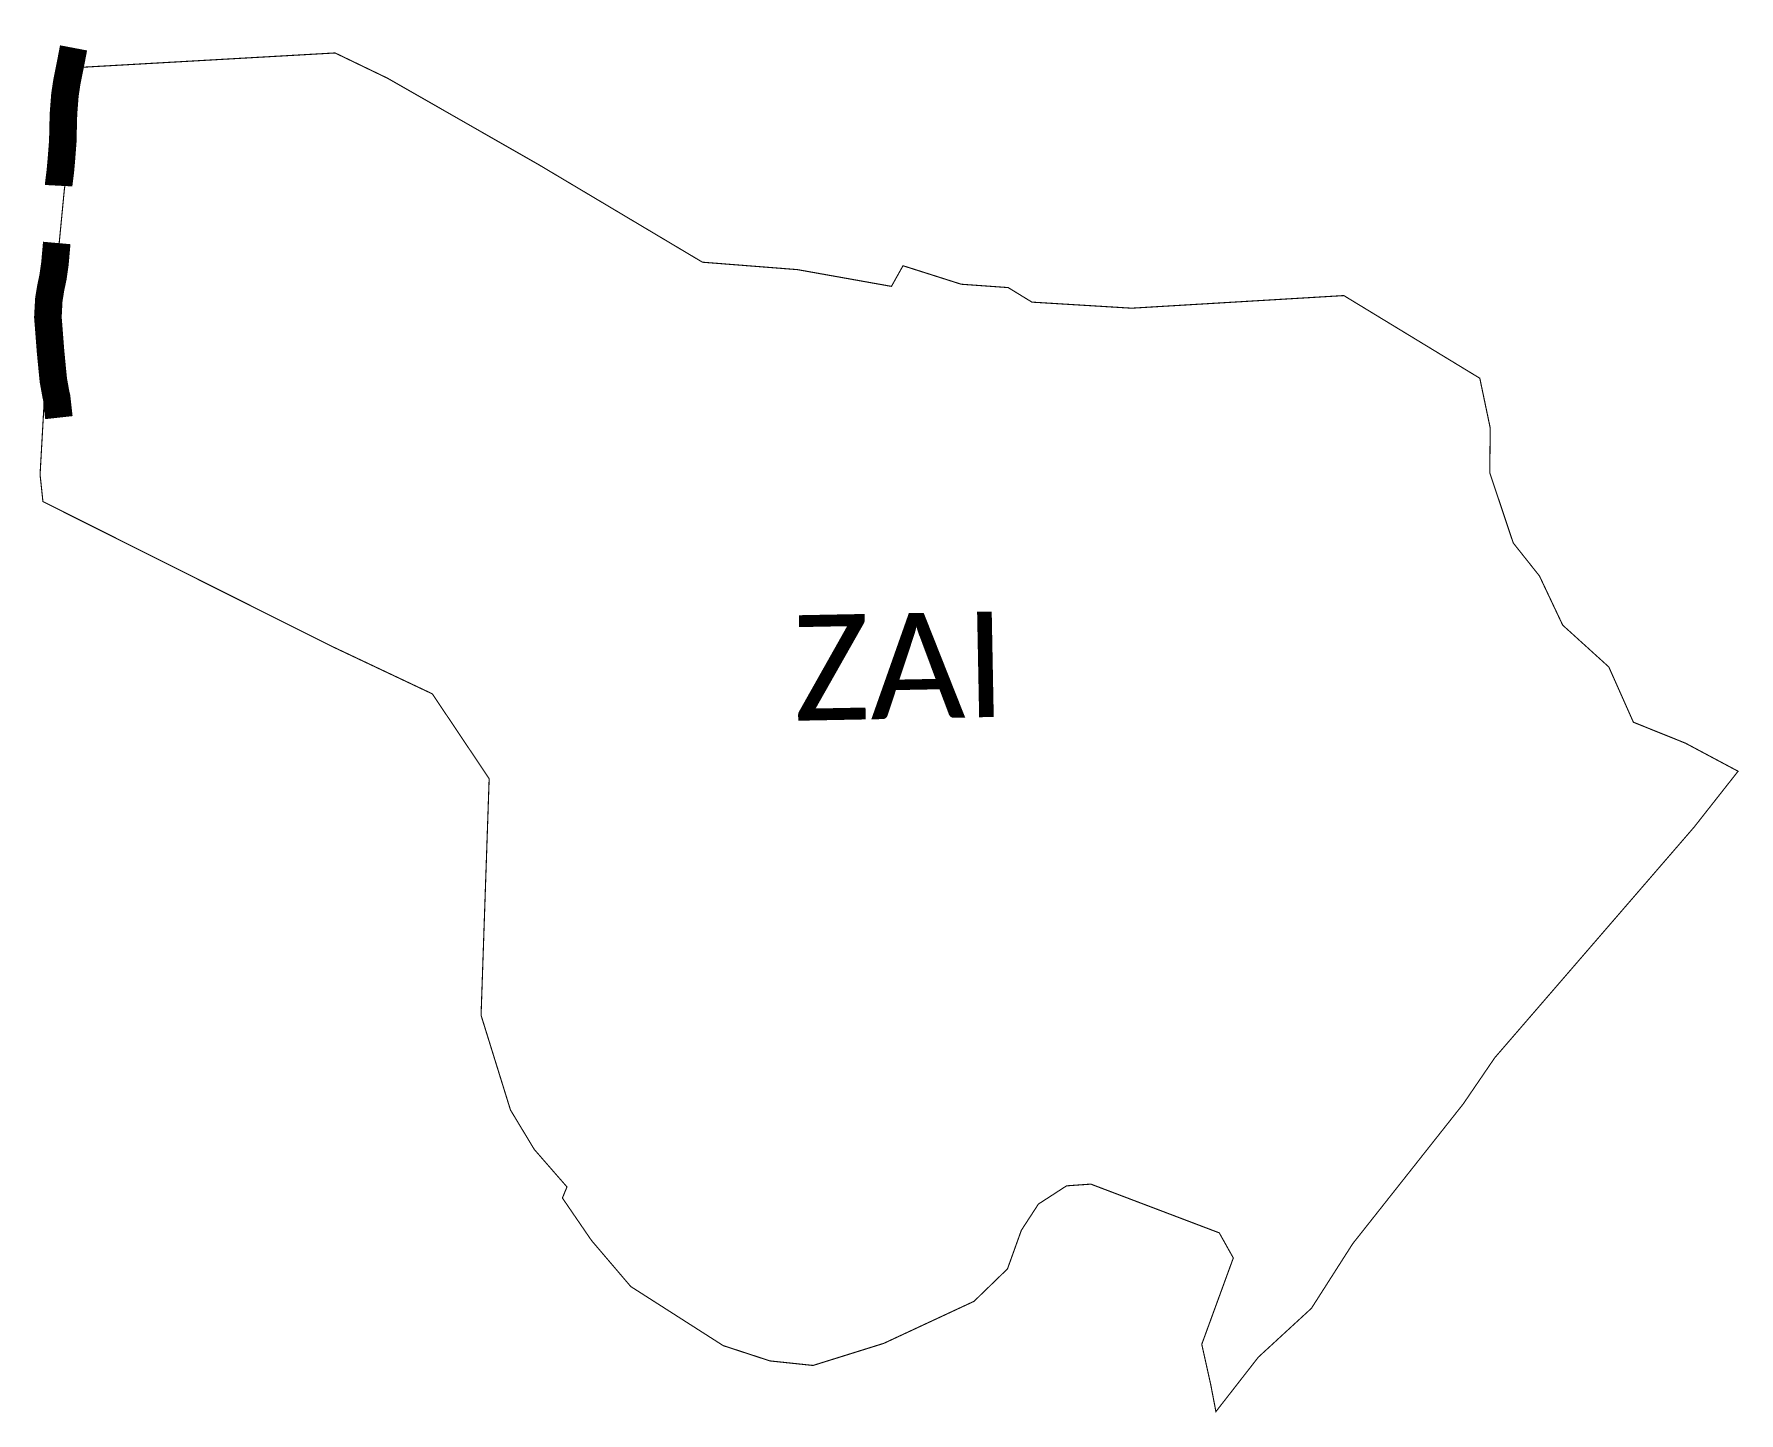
# Model space of a CAD drawing. Header units: metres. Extents: x 263440 to 266535, y 2225572 to 2228076.
import ezdxf

# ---------------------------------------------------------------- set-up
doc = ezdxf.new("R2010")
doc.units = ezdxf.units.M
doc.layers.add('ARTIFICIALLY PROTECTED', color=4, linetype='Continuous')
doc.layers.add('VILLAGE NAME', color=250, linetype='Continuous')
doc.styles.get("Standard").update_dxf_attribs({"font": 'simplex.shx'})

msp = doc.modelspace()

# ---------------------------------------------------------------- linework, layer by layer
at = {"color": 3, "const_width": 2, "flags": 128}
msp.add_lwpolyline([(263523.4, 2228015.1), (263494.5, 2227791.5), (263458.6, 2227418.1), (263450.6, 2227275.8), (263455.8, 2227226.8), (263978, 2226965.1), (264162.9, 2226877.7), (264266.1, 2226723.7), (264251.4, 2226294.1), (264304.8, 2226122.2), (264348.1, 2226050.5), (264407.4, 2225982.5), (264399.1, 2225962.4), (264452, 2225885.2), (264523.2, 2225801.7), (264691.1, 2225694.4), (264776.1, 2225666.6), (264854.3, 2225658.4), (264982.7, 2225698.5), (265146.5, 2225774.8), (265207.3, 2225833.7), (265232.5, 2225903.8), (265263.5, 2225951.4), (265314.6, 2225984.5), (265358.7, 2225987.6), (265591.9, 2225899.1), (265617.4, 2225853.5), (265560.1, 2225696.8), (265576.3, 2225624), (265585.8, 2225574.6), (265662.9, 2225673.5), (265759.3, 2225762.2), (265834.2, 2225879.4), (266035, 2226133.3), (266092.1, 2226217), (266454.2, 2226635.8), (266534, 2226737.2), (266438.4, 2226788.2), (266343.9, 2226826.2), (266299.3, 2226926.5), (266215.5, 2227002.5), (266173.4, 2227091.6), (266125.7, 2227151.7), (266083, 2227279.3), (266084, 2227360), (266065, 2227450.7), (265818.1, 2227600.8), (265432.7, 2227577.9), (265251.7, 2227588.9), (265208.6, 2227615.3), (265123.3, 2227621.4), (265017.6, 2227655), (264996.6, 2227617.5), (264826.1, 2227647.9), (264653.4, 2227661.4), (264357.4, 2227837.7), (264081.4, 2227995.5), (263986.3, 2228041.3), (263523.4, 2228015.1)], dxfattribs=at)
at = {"layer": 'ARTIFICIALLY PROTECTED', "color": 1, "const_width": 50, "flags": 128}
for points in [[(263511.4, 2228050.5), (263505.7, 2228020.5), (263499.3, 2227988.9), (263495.7, 2227964.8), (263493.1, 2227930.9), (263492.5, 2227908.8), (263491.9, 2227881.4), (263489.3, 2227847.5), (263487.3, 2227825.5), (263484.4, 2227802.2), (263484.3, 2227800.3)], [(263480.9, 2227696.3), (263477.5, 2227658), (263474.1, 2227634.3), (263470, 2227614.9), (263466.5, 2227593.5), (263464.8, 2227561.6), (263469.6, 2227499.8), (263472.9, 2227465.3), (263474.8, 2227446.6), (263479.4, 2227421.1), (263480.7, 2227416.1), (263484.8, 2227379.2)]]:
    msp.add_lwpolyline(points, dxfattribs=at)

# ---------------------------------------------------------------- texts
at = {"layer": 'VILLAGE NAME', "insert": (264815.5, 2227020.2), "char_height": 191.456, "attachment_point": 1, "rotation": 1.1028}
msp.add_mtext_dynamic_manual_height_columns('{\\fCalibri|b0|i0|c0|p34;ZAI}', width=161.46, gutter_width=957.3, heights=[0], dxfattribs=at)

doc.saveas('drawing.dxf')
